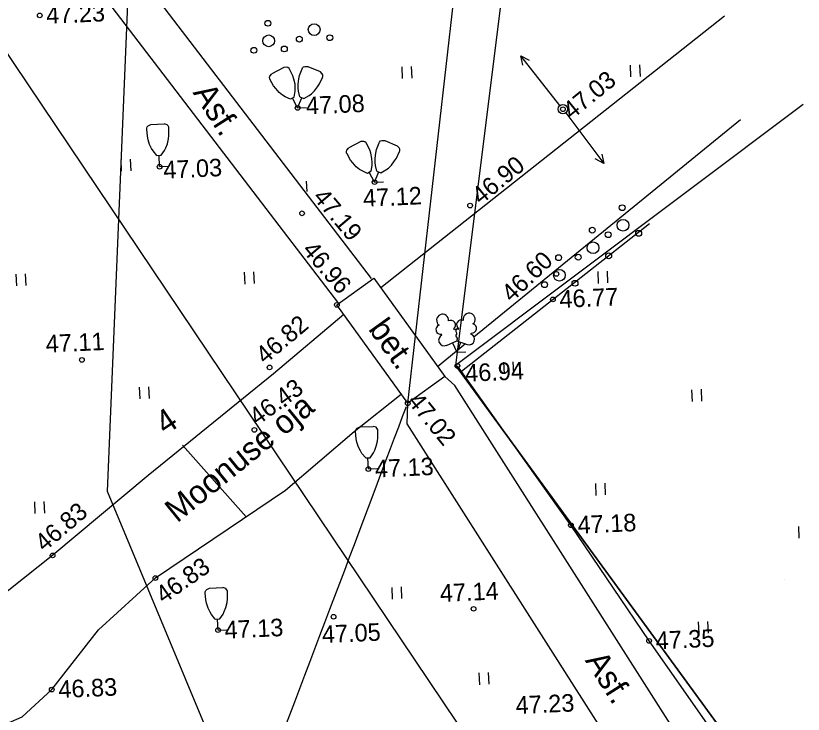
# Model space of a CAD drawing. Extents: x 641383 to 641619, y 6455711 to 6456054.
# Drawn here: x 641452.77 to 641486.38, y 6455955.27 to 6455985.08 of the extents above; entities that cross this region are included whole.
import ezdxf

# ---------------------------------------------------------------- set-up
doc = ezdxf.new("R2010")
doc.units = 0
for name, color, linetype in [('Level 14', 7, 'Continuous'), ('Level 15', 7, 'Continuous'), ('Level 2', 7, 'Continuous'), ('Level 28', 7, 'Continuous'), ('Level 30', 7, 'Continuous'), ('Level 40', 7, 'Continuous'), ('Level 41', 7, 'Continuous'), ('Level 43', 7, 'Continuous'), ('Level 44', 7, 'Continuous'), ('Level 48', 7, 'Continuous'), ('Level 57', 7, 'Continuous'), ('Level 60', 7, 'Continuous')]:
    doc.layers.add(name, color=color, linetype=linetype)

msp = doc.modelspace()

# ---------------------------------------------------------------- linework, layer by layer
at = {"layer": 'Level 14'}
for points in [[(641449.728, 6455987.439), (641473.947, 6455951.422)], [(641476, 6455981.249), (641474.324, 6455983.365)], [(641474.413, 6455982.97), (641474.324, 6455983.365), (641474.691, 6455983.184)], [(641476.245, 6455980.938), (641477.87, 6455978.782)], [(641477.79, 6455979.178), (641477.87, 6455978.782), (641477.507, 6455978.972)]]:
    msp.add_lwpolyline(points, dxfattribs=at)
msp.add_circle((641476.124, 6455981.097), 0.2, dxfattribs=at)
at = {"layer": 'Level 15'}
for points in [[(641458.798, 6456015.621), (641456.677, 6455964.797), (641473.245, 6455925.001), (641458.604, 6455917.32), (641437.642, 6455906.117)], [(641469.5, 6455968.55), (641474.092, 6456008.79)]]:
    msp.add_lwpolyline(points, dxfattribs=at)
msp.add_open_spline([(641437.369, 6455906.588), (641437.71, 6455906.766), (641441.579, 6455908.782), (641450.318, 6455913.41), (641458.513, 6455917.666), (641458.828, 6455918.129), (641458.797, 6455919.663), (641456.781, 6455934.637), (641456.851, 6455935.576), (641457.477, 6455937.439), (641462.571, 6455950.135), (641467.741, 6455963.883), (641469.445, 6455968.408)], degree=3, dxfattribs=at)
at = {"layer": 'Level 2'}
msp.add_lwpolyline([(641466.479, 6455972.748), (641468.06, 6455973.885), (641471.08, 6455969.687), (641469.5, 6455968.55), (641466.479, 6455972.748)], dxfattribs=at)
at = {"layer": 'Level 28'}
for points in [[(641471.791, 6455969.91), (641479.814, 6455976.218)], [(641489.69, 6455949.567), (641486.876, 6455948.183), (641483.264, 6455953.467), (641479.804, 6455958.412), (641476.467, 6455963.349), (641471.62, 6455970.149)]]:
    msp.add_lwpolyline(points, dxfattribs=at)
at = {"layer": 'Level 30'}
for points in [[(641467.956, 6455973.875), (641443.148, 6456006.292)], [(641466.563, 6455972.809), (641444.098, 6456002.164)], [(641483.279, 6455944.99), (641486.312, 6455946.066), (641471.513, 6455969.301), (641471.08, 6455969.687)], [(641482.973, 6455945.777), (641482.673, 6455946.61), (641481.246, 6455949.194), (641469.483, 6455967.662), (641469.5, 6455968.55)]]:
    msp.add_lwpolyline(points, dxfattribs=at)
at = {"layer": 'Level 40'}
msp.add_lwpolyline([(641471.543, 6455970.165), (641487.175, 6455948.755), (641438.76, 6455928.882), (641425.021, 6455931.94), (641417.703, 6455941.591), (641443.458, 6456008.604), (641475.138, 6455998.962)], close=True, dxfattribs=at)
msp.add_lwpolyline([(641520.029, 6455972.192), (641524.472, 6455963.427), (641487.175, 6455948.755), (641471.543, 6455970.165), (641486.377, 6455981.31)], dxfattribs=at)
at = {"layer": 'Level 41'}
for points in [[(641479.028, 6455982.477), (641479.006, 6455982.978)], [(641479.431, 6455982.495), (641479.405, 6455982.993)], [(641469.283, 6455982.398), (641469.26, 6455982.899)], [(641469.685, 6455982.416), (641469.659, 6455982.914)], [(641457.291, 6455978.45), (641457.268, 6455978.952)], [(641457.693, 6455978.468), (641457.668, 6455978.966)], [(641465.206, 6455977.575), (641465.183, 6455978.017)], [(641452.814, 6455973.554), (641452.792, 6455974.056)], [(641453.217, 6455973.572), (641453.191, 6455974.07)], [(641462.56, 6455973.633), (641462.537, 6455974.134)], [(641462.962, 6455973.651), (641462.937, 6455974.149)], [(641477.647, 6455973.661), (641477.625, 6455974.161)], [(641478.046, 6455973.679), (641478.024, 6455974.179)], [(641473.629, 6455969.798), (641473.606, 6455970.298)], [(641474.028, 6455969.816), (641474.006, 6455970.315)], [(641458.083, 6455968.737), (641458.061, 6455969.238)], [(641458.486, 6455968.755), (641458.46, 6455969.252)], [(641481.655, 6455968.623), (641481.633, 6455969.122)], [(641482.055, 6455968.641), (641482.032, 6455969.14)], [(641477.948, 6455964.633), (641477.926, 6455965.133)], [(641477.549, 6455964.615), (641477.526, 6455965.115)], [(641453.606, 6455963.84), (641453.584, 6455964.342)], [(641454.009, 6455963.858), (641453.983, 6455964.356)], [(641486.21, 6455962.79), (641486.187, 6455963.29)], [(641468.853, 6455960.191), (641468.831, 6455960.69)], [(641469.253, 6455960.209), (641469.231, 6455960.708)], [(641481.937, 6455958.72), (641481.915, 6455959.219)], [(641482.337, 6455958.738), (641482.315, 6455959.237)], [(641472.971, 6455956.554), (641472.949, 6455957.054)], [(641472.572, 6455956.536), (641472.549, 6455957.036)]]:
    msp.add_lwpolyline(points, dxfattribs=at)
at = {"layer": 'Level 43'}
for points in [[(641483.023, 6455985.065), (641468.355, 6455973.476)], [(641472.32, 6455971.379), (641483.704, 6455980.66)], [(641466.776, 6455972.336), (641463.768, 6455969.799), (641458.427, 6455965.462), (641454.351, 6455962.06), (641449.958, 6455958.572), (641448.154, 6455957.625), (641446.173, 6455957.24), (641443.274, 6455957.073), (641440.123, 6455957.163), (641437.393, 6455956.37), (641435.975, 6455955.895), (641435.097, 6455955.826), (641434.363, 6455956.053), (641430.588, 6455958.259), (641428.852, 6455959.045)], [(641470.771, 6455970.116), (641471.968, 6455971.092)], [(641448.172, 6455953.725), (641449.917, 6455953.83), (641451.311, 6455954.416), (641453.049, 6455955.163), (641454.312, 6455956.332), (641456.3, 6455958.883), (641458.737, 6455961.091), (641464.284, 6455964.833), (641467.211, 6455967.341), (641469.222, 6455968.936)]]:
    msp.add_lwpolyline(points, dxfattribs=at)
at = {"layer": 'Level 44'}
for p, q in [((641464.209, 6455982.876), (641463.706, 6455982.608)), ((641465.238, 6455982.922), (641465.763, 6455982.7)), ((641464.661, 6455981.61), (641464.495, 6455981.522)), ((641464.901, 6455981.621), (641465.074, 6455981.548)), ((641464.802, 6455981.146), (641464.578, 6455981.566)), ((641464.802, 6455981.146), (641464.988, 6455981.584)), ((641464.802, 6455981.146), (641465.182, 6455981.163)), ((641458.544, 6455980.439), (641459.113, 6455980.464)), ((641467.494, 6455979.71), (641466.99, 6455979.442)), ((641468.523, 6455979.756), (641469.048, 6455979.534)), ((641458.793, 6455979.119), (641458.983, 6455979.127)), ((641458.909, 6455978.648), (641458.888, 6455979.123)), ((641458.909, 6455978.648), (641459.289, 6455978.665)), ((641467.946, 6455978.444), (641467.779, 6455978.356)), ((641468.087, 6455977.98), (641467.863, 6455978.4)), ((641468.087, 6455977.98), (641468.272, 6455978.419)), ((641468.185, 6455978.455), (641468.359, 6455978.382)), ((641468.087, 6455977.98), (641468.466, 6455977.997)), ((641471.481, 6455971.691), (641471.46, 6455971.72)), ((641471.661, 6455971.689), (641471.679, 6455971.73)), ((641472.2, 6455971.503), (641472.208, 6455971.543)), ((641470.961, 6455971.458), (641470.939, 6455971.497)), ((641471.151, 6455971.016), (641471.592, 6455971.216)), ((641471.592, 6455971.216), (641472.04, 6455971.055)), ((641471.605, 6455970.706), (641471.416, 6455971.138)), ((641471.605, 6455970.706), (641471.765, 6455971.153)), ((641471.985, 6455970.723), (641471.605, 6455970.706)), ((641467.457, 6455967.534), (641468.027, 6455967.559)), ((641467.707, 6455966.214), (641467.897, 6455966.222)), ((641467.823, 6455965.743), (641467.802, 6455966.218)), ((641467.823, 6455965.743), (641468.202, 6455965.76)), ((641461.04, 6455960.654), (641461.61, 6455960.68)), ((641461.29, 6455959.334), (641461.479, 6455959.342)), ((641461.406, 6455958.864), (641461.384, 6455959.338)), ((641461.406, 6455958.864), (641461.785, 6455958.881))]:
    msp.add_line(p, q, dxfattribs=at)
for points in [[(641464.495, 6455981.522), (641464.27, 6455981.627), (641464.162, 6455981.693), (641464.022, 6455981.806), (641463.869, 6455981.97), (641463.779, 6455982.086), (641463.627, 6455982.349), (641463.611, 6455982.384), (641463.602, 6455982.458), (641463.62, 6455982.509), (641463.706, 6455982.608)], [(641464.661, 6455981.61), (641464.7, 6455981.857), (641464.704, 6455981.982), (641464.691, 6455982.162), (641464.642, 6455982.38), (641464.595, 6455982.523), (641464.463, 6455982.797), (641464.441, 6455982.826), (641464.389, 6455982.874), (641464.339, 6455982.887), (641464.209, 6455982.876)], [(641464.901, 6455981.621), (641464.84, 6455981.863), (641464.824, 6455981.988), (641464.821, 6455982.168), (641464.851, 6455982.389), (641464.885, 6455982.536), (641464.992, 6455982.821), (641465.011, 6455982.852), (641465.059, 6455982.904), (641465.108, 6455982.921), (641465.238, 6455982.922)], [(641465.074, 6455981.548), (641465.289, 6455981.673), (641465.391, 6455981.748), (641465.52, 6455981.874), (641465.657, 6455982.05), (641465.737, 6455982.174), (641465.865, 6455982.449), (641465.878, 6455982.485), (641465.88, 6455982.56), (641465.857, 6455982.609), (641465.763, 6455982.7)], [(641458.793, 6455979.119), (641458.634, 6455979.312), (641458.569, 6455979.419), (641458.487, 6455979.58), (641458.418, 6455979.793), (641458.391, 6455979.936), (641458.362, 6455980.24), (641458.361, 6455980.28), (641458.388, 6455980.347), (641458.426, 6455980.388), (641458.544, 6455980.439)], [(641458.983, 6455979.127), (641459.124, 6455979.334), (641459.179, 6455979.446), (641459.246, 6455979.614), (641459.297, 6455979.832), (641459.31, 6455979.978), (641459.311, 6455980.283), (641459.31, 6455980.323), (641459.277, 6455980.387), (641459.235, 6455980.425), (641459.113, 6455980.464)], [(641467.946, 6455978.444), (641467.985, 6455978.691), (641467.989, 6455978.816), (641467.976, 6455978.996), (641467.926, 6455979.214), (641467.88, 6455979.357), (641467.747, 6455979.631), (641467.726, 6455979.66), (641467.674, 6455979.708), (641467.623, 6455979.721), (641467.494, 6455979.71)], [(641468.185, 6455978.455), (641468.125, 6455978.697), (641468.109, 6455978.822), (641468.106, 6455979.002), (641468.136, 6455979.223), (641468.169, 6455979.37), (641468.277, 6455979.655), (641468.295, 6455979.686), (641468.343, 6455979.738), (641468.392, 6455979.755), (641468.523, 6455979.756)], [(641467.779, 6455978.356), (641467.555, 6455978.461), (641467.447, 6455978.527), (641467.306, 6455978.641), (641467.154, 6455978.804), (641467.064, 6455978.92), (641466.912, 6455979.183), (641466.895, 6455979.218), (641466.887, 6455979.292), (641466.905, 6455979.343), (641466.99, 6455979.442)], [(641468.359, 6455978.382), (641468.573, 6455978.507), (641468.675, 6455978.582), (641468.805, 6455978.708), (641468.942, 6455978.884), (641469.021, 6455979.008), (641469.149, 6455979.284), (641469.163, 6455979.319), (641469.164, 6455979.394), (641469.142, 6455979.443), (641469.048, 6455979.534)], [(641471.57, 6455971.705), (641471.554, 6455971.634), (641471.554, 6455971.614), (641471.566, 6455971.585), (641471.588, 6455971.546), (641471.588, 6455971.526), (641471.58, 6455971.495), (641471.552, 6455971.444), (641471.553, 6455971.414), (641471.554, 6455971.404), (641471.565, 6455971.375), (641471.608, 6455971.316), (641471.609, 6455971.296), (641471.61, 6455971.276), (641471.591, 6455971.236), (641471.592, 6455971.216)], [(641467.707, 6455966.214), (641467.548, 6455966.407), (641467.483, 6455966.514), (641467.401, 6455966.675), (641467.331, 6455966.888), (641467.305, 6455967.031), (641467.276, 6455967.335), (641467.274, 6455967.375), (641467.301, 6455967.442), (641467.34, 6455967.483), (641467.457, 6455967.534)], [(641467.897, 6455966.222), (641468.037, 6455966.429), (641468.092, 6455966.541), (641468.16, 6455966.709), (641468.21, 6455966.927), (641468.224, 6455967.073), (641468.225, 6455967.378), (641468.223, 6455967.418), (641468.19, 6455967.481), (641468.149, 6455967.52), (641468.027, 6455967.559)], [(641461.29, 6455959.334), (641461.131, 6455959.527), (641461.066, 6455959.634), (641460.984, 6455959.796), (641460.914, 6455960.008), (641460.888, 6455960.152), (641460.859, 6455960.456), (641460.857, 6455960.496), (641460.884, 6455960.562), (641460.922, 6455960.604), (641461.04, 6455960.654)], [(641461.479, 6455959.342), (641461.62, 6455959.549), (641461.675, 6455959.662), (641461.743, 6455959.83), (641461.793, 6455960.047), (641461.807, 6455960.193), (641461.808, 6455960.498), (641461.806, 6455960.538), (641461.773, 6455960.602), (641461.732, 6455960.64), (641461.61, 6455960.68)]]:
    msp.add_lwpolyline(points, dxfattribs=at)
for centre, radius in [((641463.535, 6455984.76), 0.125), ((641465.509, 6455984.49), 0.25), ((641463.569, 6455984.01), 0.25), ((641464.876, 6455984.086), 0.125), ((641466.175, 6455984.144), 0.125), ((641462.936, 6455983.607), 0.125), ((641464.235, 6455983.665), 0.125), ((641478.657, 6455976.89), 0.125), ((641478.691, 6455976.141), 0.25), ((641477.377, 6455975.93), 0.125), ((641479.357, 6455975.796), 0.125), ((641478.059, 6455975.738), 0.125), ((641477.411, 6455975.181), 0.25), ((641475.941, 6455974.759), 0.125), ((641476.778, 6455974.777), 0.125), ((641478.077, 6455974.835), 0.125), ((641475.975, 6455974.01), 0.25), ((641475.342, 6455973.606), 0.125), ((641476.641, 6455973.665), 0.125)]:
    msp.add_circle(centre, radius, dxfattribs=at)
for centre, radius, start, end in [((641470.99, 6455972.089), 0.256, 114.0665, 235.0811), ((641470.99, 6455972.089), 0.256, 353.0494, 114.064), ((641472.125, 6455972.131), 0.256, 70.1806, 191.1952), ((641472.125, 6455972.131), 0.256, 309.1635, 70.1781), ((641470.908, 6455971.689), 0.202, 108.8617, 280.4322), ((641471.342, 6455971.883), 0.202, 307.6983, 119.2688), ((641471.789, 6455971.899), 0.202, 64.9758, 236.5463), ((641472.235, 6455971.738), 0.202, 263.8124, 75.3829), ((641471.579, 6455971.468), 0.237, 69.3293, 114.0653), ((641471.059, 6455971.236), 0.237, 114.0652, 294.0642), ((641472.119, 6455971.275), 0.237, 250.1804, 70.1794)]:
    msp.add_arc(centre, radius, start, end, dxfattribs=at)
at = {"layer": 'Level 48'}
for centre in [(641453.795, 6455985.097), (641464.802, 6455981.146), (641476.125, 6455981.092), (641458.909, 6455978.64), (641468.087, 6455977.98), (641472.165, 6455976.981), (641464.993, 6455976.65), (641475.849, 6455974.064), (641475.697, 6455972.976), (641466.479, 6455972.743), (641455.595, 6455970.394), (641463.606, 6455970.072), (641471.62, 6455970.141), (641469.5, 6455968.545), (641462.958, 6455967.408), (641467.824, 6455965.737), (641476.469, 6455963.342), (641454.347, 6455962.051), (641458.734, 6455961.086), (641472.315, 6455959.773), (641466.335, 6455959.435), (641461.406, 6455958.864), (641479.803, 6455958.406), (641454.313, 6455956.324)]:
    msp.add_circle(centre, 0.1, dxfattribs=at)
at = {"layer": 'Level 57'}
msp.add_line((641462.611, 6455963.704), (641459.884, 6455966.761), dxfattribs=at)
at = {"layer": 'Level 60'}
for p, q in [((641465.509, 6455984.49), (641465.509, 6455984.49)), ((641463.569, 6455984.01), (641463.569, 6455984.01)), ((641464.806, 6455981.151), (641464.806, 6455981.151)), ((641476.124, 6455981.099), (641476.124, 6455981.099)), ((641458.909, 6455978.648), (641458.909, 6455978.648)), ((641468.091, 6455977.984), (641468.091, 6455977.984)), ((641472.162, 6455976.982), (641472.162, 6455976.982)), ((641464.996, 6455976.654), (641464.996, 6455976.654)), ((641475.848, 6455974.067), (641475.848, 6455974.067)), ((641475.697, 6455972.982), (641475.697, 6455972.982)), ((641466.481, 6455972.753), (641466.481, 6455972.753)), ((641474.219, 6455972.783), (641474.219, 6455972.783)), ((641471.609, 6455970.702), (641471.609, 6455970.702)), ((641455.596, 6455970.403), (641455.596, 6455970.403)), ((641463.607, 6455970.082), (641463.607, 6455970.082)), ((641471.62, 6455970.149), (641471.62, 6455970.149)), ((641471.827, 6455969.942), (641471.827, 6455969.942)), ((641471.117, 6455969.648), (641471.117, 6455969.648)), ((641469.495, 6455968.551), (641469.495, 6455968.551)), ((641462.487, 6455968.098), (641462.487, 6455968.098)), ((641468.078, 6455967.787), (641468.078, 6455967.787)), ((641462.958, 6455967.408), (641462.958, 6455967.408)), ((641458.427, 6455965.462), (641458.427, 6455965.462)), ((641467.823, 6455965.743), (641467.823, 6455965.743)), ((641464.284, 6455964.833), (641464.284, 6455964.833)), ((641476.467, 6455963.349), (641476.467, 6455963.349)), ((641454.351, 6455962.06), (641454.351, 6455962.06)), ((641458.737, 6455961.091), (641458.737, 6455961.091)), ((641485.57, 6455961.035), (641485.57, 6455961.034)), ((641485.57, 6455961.035), (641485.57, 6455961.034)), ((641472.312, 6455959.774), (641472.312, 6455959.774)), ((641466.33, 6455959.442), (641466.33, 6455959.442)), ((641461.407, 6455958.872), (641461.407, 6455958.872)), ((641479.804, 6455958.412), (641479.804, 6455958.412)), ((641454.312, 6455956.332), (641454.312, 6455956.332))]:
    msp.add_line(p, q, dxfattribs=at)

# ---------------------------------------------------------------- texts
at = {"layer": 'Level 57'}
for s, height, rotation, p in [('Asf.', 0.9999, 302.4931, (641460.311, 6455981.8)), ('bet.', 0.9999, 305.7316, (641467.793, 6455971.709)), ('Moonuse oja', 0.9999, 39.1892, (641459.66, 6455963.415)), ('4', 1, 33.7514, (641459.158, 6455967.167)), ('Asf.', 0.9999, 302.4931, (641477.051, 6455957.566))]:
    msp.add_text(s, height=height, rotation=rotation, dxfattribs=at).set_placement(p)
at = {"layer": 'Level 60'}
for s, rotation, p in [(' 47.23', 2.5638, (641453.812, 6455984.722)), (' 47.03', 39.0023, (641476.29, 6455980.455)), (' 47.08', 2.5638, (641464.896, 6455980.855)), (' 47.03', 2.5638, (641458.809, 6455978.116)), (' 46.90', 39.2201, (641472.402, 6455976.813)), (' 47.12', 2.5638, (641467.333, 6455976.913)), (' 47.19', 310.1677, (641465.24, 6455977.533)), (' 46.96', 310.1677, (641464.786, 6455975.277)), (' 46.60', 43.6833, (641473.737, 6455972.629)), (' 46.77', 2.5638, (641475.714, 6455972.601)), (' 46.82', 39.8901, (641463.194, 6455970.003)), (' 47.11', 2.5638, (641453.79, 6455970.694)), (' 46.94', 2.5638, (641471.692, 6455969.446)), (' 46.43', 35.9515, (641462.857, 6455967.402)), (' 47.02', 309.1758, (641469.281, 6455968.83)), (' 47.13', 2.5638, (641467.841, 6455965.362)), (' 46.83', 40.4612, (641453.781, 6455961.997)), (' 47.18', 2.5638, (641476.486, 6455962.967)), (' 46.83', 35.056, (641458.855, 6455959.806)), (' 47.14', 2.5638, (641470.61, 6455960.052)), (' 47.13', 2.5638, (641461.423, 6455958.489)), (' 47.05', 2.5638, (641465.578, 6455958.294)), (' 47.35', 2.5638, (641479.82, 6455958.032)), (' 46.83', 2.5638, (641454.33, 6455955.95)), (' 47.23', 2.5638, (641473.843, 6455955.271))]:
    msp.add_text(s, height=0.7499, rotation=rotation, dxfattribs=at).set_placement(p)

doc.saveas('drawing.dxf')
